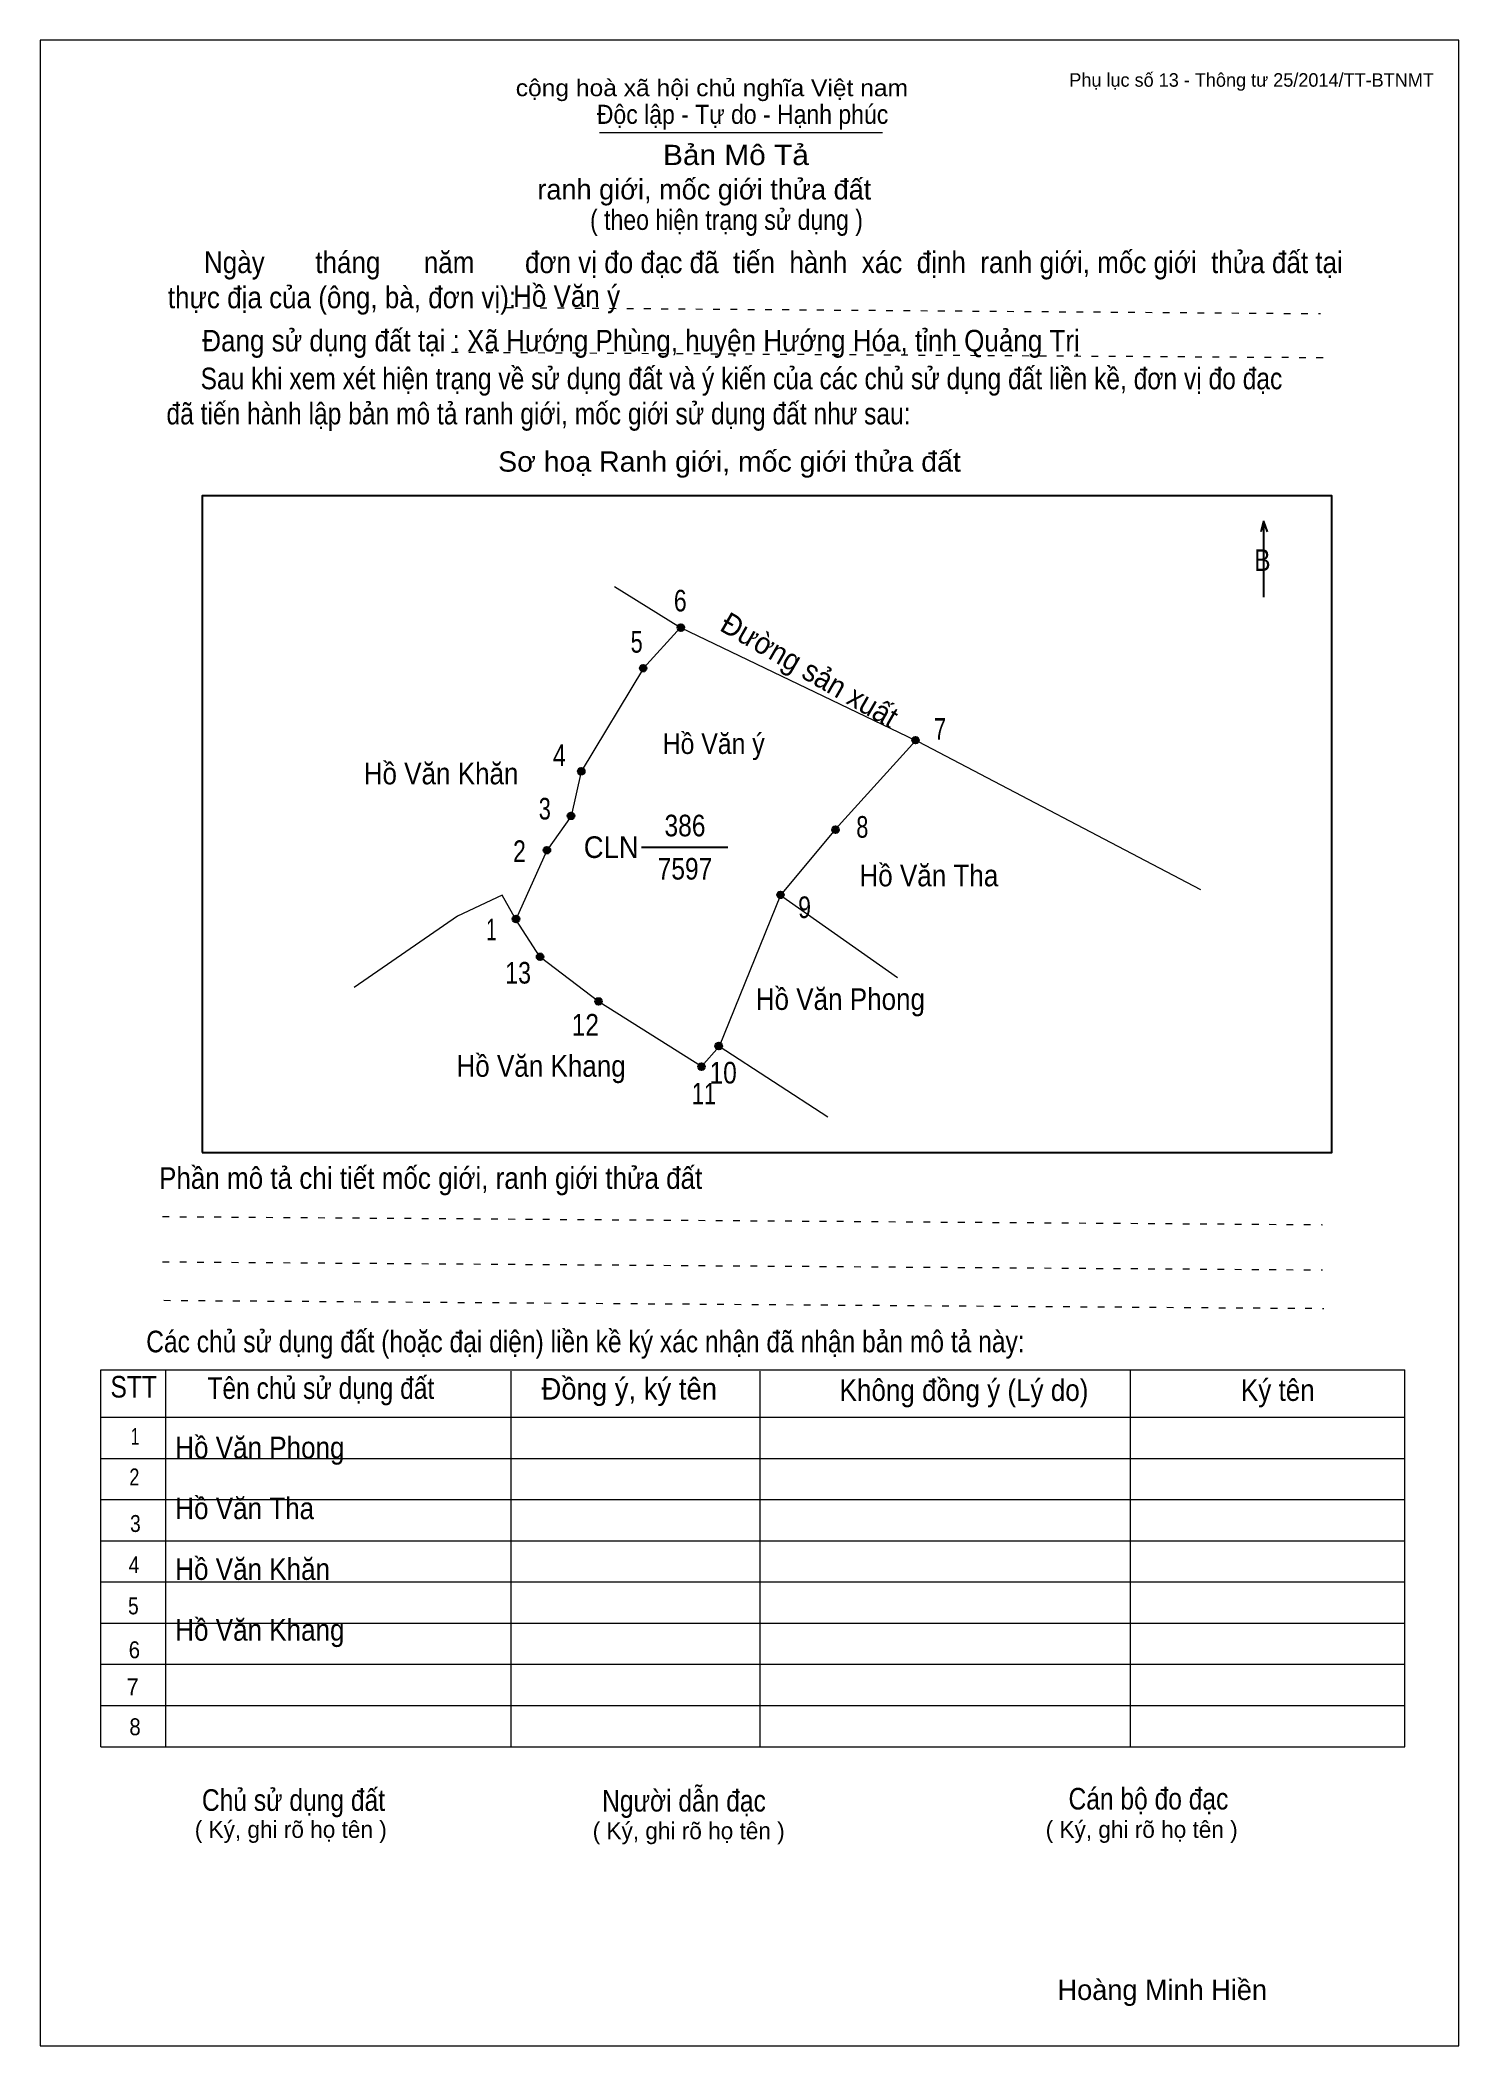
# Model space of a CAD drawing. Header units: centimetres. Extents: x 0 to 21, y 0 to 29.7.
import ezdxf
from ezdxf.enums import TextEntityAlignment as Align

# ---------------------------------------------------------------- set-up
doc = ezdxf.new("R2010")
doc.units = ezdxf.units.CM
doc.header["$LTSCALE"] = 0.13
doc.linetypes.add('DOTTED', pattern=[1.5, 0.3, -1.2])
for name, color, linetype, lineweight in [('1', 7, 'Continuous', 13), ('32', 7, 'Continuous', 25), ('33', 7, 'Continuous', 25), ('61', 7, 'Continuous', 13), ('62', 7, 'Continuous', 13)]:
    doc.layers.add(name, color=color, linetype=linetype, lineweight=lineweight)
for name, color, linetype in [('34', 7, 'Continuous'), ('45', 7, 'Continuous'), ('63', 7, 'Continuous')]:
    doc.layers.add(name, color=color, linetype=linetype)

msp = doc.modelspace()

# ---------------------------------------------------------------- hatches: boundary and pattern name
at = {"layer": '32'}
for points in [[(9.5338, 21, 1), (9.4338, 21, 1)], [(8.9755, 20.3989, 1), (8.8755, 20.3989, 1)], [(13.0066, 19.3341, 1), (12.9066, 19.3341, 1)], [(8.0601, 18.8733, 1), (7.9601, 18.8733, 1)], [(7.9076, 18.2123, 1), (7.8076, 18.2123, 1)], [(11.8232, 18.0088, 1), (11.7232, 18.0088, 1)], [(7.5516, 17.7037, 1), (7.4516, 17.7037, 1)], [(11.0096, 17.0426, 1), (10.9096, 17.0426, 1)], [(7.0939, 16.6867, 1), (6.9939, 16.6867, 1)], [(7.4499, 16.1273, 1), (7.3499, 16.1273, 1)], [(8.3144, 15.4662, 1), (8.2144, 15.4662, 1)], [(10.0942, 14.8051, 1), (9.9942, 14.8051, 1)], [(9.84, 14.5, 1), (9.74, 14.5, 1)]]:
    msp.add_hatch(color=256, dxfattribs=at).paths.add_polyline_path(points)

# ---------------------------------------------------------------- linework, layer by layer
at = {"layer": '1'}
msp.add_lwpolyline([(21, 0), (21, 29.7), (0, 29.7), (0, 0)], close=True, dxfattribs=at)
at = {"layer": '32'}
for centre in [(9.4838, 21), (8.9255, 20.3989), (12.9566, 19.3341), (8.0101, 18.8733), (7.8576, 18.2123), (11.7732, 18.0088), (7.5016, 17.7037), (10.9596, 17.0426), (7.0439, 16.6867), (7.3999, 16.1273), (8.2644, 15.4662), (10.0442, 14.8051), (9.79, 14.5)]:
    msp.add_circle(centre, 0.05, dxfattribs=at)
at = {"layer": '33'}
msp.add_line((8.9, 17.75), (10.18, 17.75), dxfattribs=at)
at = {"layer": '61'}
for p, q in [((8.5, 21.61), (9.48, 21)), ((9.48, 21), (12.96, 19.33)), ((10.96, 17.04), (10.05, 14.8)), ((10.96, 17.04), (12.69, 15.82)), ((11.66, 13.75), (10.05, 14.8))]:
    msp.add_line(p, q, dxfattribs=at)
for points in [[(9.48, 21), (8.93, 20.4), (8.01, 18.87), (7.86, 18.21), (7.5, 17.7), (7.04, 16.68)], [(12.96, 19.33), (11.77, 18.01), (10.96, 17.04)], [(17.18, 17.12), (13, 19.31), (12.96, 19.33)], [(7.04, 16.68), (6.84, 17.04), (6.18, 16.73), (4.65, 15.67)], [(10.05, 14.8), (9.79, 14.5), (8.27, 15.46), (7.4, 16.12), (7.04, 16.68)]]:
    msp.add_lwpolyline(points, dxfattribs=at)
at = {"layer": '62'}
for p, q in [((8.28, 28.33), (12.47, 28.33)), ((0.9, 10.01), (20.2, 10.01)), ((0.9, 4.43), (0.9, 10.01)), ((1.86, 4.43), (1.86, 10.01)), ((6.97, 4.43), (6.97, 9.99)), ((10.66, 4.43), (10.66, 9.99)), ((16.14, 4.43), (16.14, 10.01)), ((20.2, 4.43), (20.2, 10.01)), ((0.9, 9.31), (20.2, 9.31)), ((0.9, 8.7), (20.2, 8.7)), ((0.9, 8.09), (20.2, 8.09)), ((0.9, 7.48), (20.2, 7.48)), ((0.9, 6.87), (20.2, 6.87)), ((0.9, 6.26), (20.2, 6.26)), ((0.9, 5.65), (20.2, 5.65)), ((0.9, 5.04), (20.2, 5.04)), ((0.9, 4.43), (20.2, 4.43))]:
    msp.add_line(p, q, dxfattribs=at)
at = {"layer": '62', "linetype": 'DOTTED'}
for p, q in [((6.89, 25.74), (18.95, 25.65)), ((6.09, 25.08), (19.04, 25)), ((1.81, 12.28), (18.98, 12.16)), ((1.81, 11.61), (18.98, 11.49)), ((1.83, 11.04), (19, 10.92))]:
    msp.add_line(p, q, dxfattribs=at)
at = {"layer": '62', "lineweight": 25}
for p, q in [((18.11, 22.58), (18.11, 21.45)), ((18.11, 22.57), (18.07, 22.42)), ((18.11, 22.57), (18.16, 22.42))]:
    msp.add_line(p, q, dxfattribs=at)
msp.add_lwpolyline([(2.4, 13.23), (19.12, 13.23), (19.12, 22.95), (2.4, 22.95)], close=True, dxfattribs=at)

# ---------------------------------------------------------------- texts
at = {"layer": '32'}
for s, width, p in [('6', 0.8, (9.475, 21.24)), ('5', 0.75, (8.83, 20.63)), ('7', 0.75, (13.32, 19.34)), ('4', 0.8, (7.685, 18.95)), ('3', 0.75, (7.47, 18.16)), ('8', 0.75, (12.17, 17.89)), ('2', 0.8, (7.095, 17.53)), ('9', 0.8, (11.315, 16.7)), ('1', 0.65, (6.68, 16.37)), ('13', 0.8, (7.075, 15.73)), ('12', 0.85, (8.07, 14.96)), ('10', 0.85, (10.11, 14.25)), ('11', 0.75, (9.825, 13.94))]:
    msp.add_text(s, height=0.32, dxfattribs=dict(at, width=width)).set_placement(p, align=Align.CENTER)
at = {"layer": '33', "width": 0.95}
msp.add_text('Đường sản xuất', height=0.3197, rotation=330, dxfattribs=at).set_placement((11.3101, 20.2356), align=Align.CENTER)
at = {"layer": '33'}
for s, width, p in [('Hồ Văn Khăn', 0.9, (5.935, 18.68)), ('386', 0.85, (9.545, 17.91)), ('7597', 0.85, (9.545, 17.27)), ('Hồ Văn Tha', 0.9, (13.155, 17.17)), ('Hồ Văn Phong', 0.9, (11.845, 15.34)), ('Hồ Văn Khang', 0.9, (7.415, 14.35))]:
    msp.add_text(s, height=0.32, dxfattribs=dict(at, width=width)).set_placement(p, align=Align.CENTER)
at = {"layer": '33', "width": 0.95}
msp.add_text('CLN', height=0.32, dxfattribs=at).set_placement((8.86, 17.59), align=Align.RIGHT)
at = {"layer": '34', "width": 0.9}
for s, p in [('Hồ Văn ý', (7, 25.75)), ('Hồ Văn Phong', (2, 8.7)), ('Hồ Văn Tha', (2, 7.8)), ('Hồ Văn Khăn', (2, 6.9)), ('Hồ Văn Khang', (2, 6))]:
    msp.add_text(s, height=0.32, dxfattribs=at).set_placement(p)
at = {"layer": '45', "width": 0.9}
msp.add_text('Hồ Văn ý', height=0.305, dxfattribs=at).set_placement((9.97, 19.13), align=Align.CENTER)
at = {"layer": '62'}
for s, height, width, p in [('cộng hoà xã hội chủ nghĩa Việt nam', 0.2474, 1.1, (7.04, 28.87)), ('Độc lập - Tự do - Hạnh phúc', 0.2828, 0.9, (8.24, 28.46)), ('Bản Mô Tả', 0.3, 1.1, (9.22, 27.85)), ('( theo hiện trạng sử dụng )', 0.3, 0.85, (8.14, 26.89)), ('     Ngày       tháng      năm       đơn vị đo đạc đã  tiến  hành  xác  định  ranh giới, mốc giới  thửa đất tại ', 0.32, 0.9, (1.89, 26.25)), ('thực địa của (ông, bà, đơn vị): ', 0.32, 0.9, (1.89, 25.73)), ('Đang sử dụng đất tại : Xã Hướng Phùng, huyện Hướng Hóa, tỉnh Quảng Trị', 0.32, 0.9, (2.4, 25.09)), ('     Sau khi xem xét hiện trạng về sử dụng đất và ý kiến của các chủ sử dụng đất liền kề, đơn vị đo đạc ', 0.32, 0.85, (1.87, 24.53)), ('đã tiến hành lập bản mô tả ranh giới, mốc giới sử dụng đất như sau:', 0.32, 0.85, (1.87, 24.01)), ('Sơ hoạ Ranh giới, mốc giới thửa đất', 0.3, 1.05, (6.78, 23.31)), ('B', 0.32, 0.85, (17.97, 21.84)), ('Phần mô tả chi tiết mốc giới, ranh giới thửa đất ', 0.32, 0.9, (1.76, 12.69)), ('Các chủ sử dụng đất (hoặc đại diện) liền kề ký xác nhận đã nhận bản mô tả này:', 0.32, 0.85, (1.57, 10.27))]:
    msp.add_text(s, height=height, dxfattribs=dict(at, width=width)).set_placement(p)
msp.add_text('ranh giới, mốc giới thửa đất', height=0.3, dxfattribs=at).set_placement((7.36, 27.34))
for s, height, width, p in [('STT', 0.32, 0.85, (1.385, 9.6)), ('Tên chủ sử dụng đất', 0.32, 0.85, (4.155, 9.58)), ('Đồng ý, ký tên', 0.32, 0.95, (8.72, 9.57)), ('Không đồng ý (Lý do)', 0.32, 0.9, (13.675, 9.55)), ('Ký tên', 0.32, 0.9, (18.32, 9.55)), ('1', 0.25, 0.7, (1.405, 8.9)), ('2', 0.25, 0.8, (1.395, 8.3)), ('3', 0.25, 0.85, (1.41, 7.61)), ('4', 0.25, 0.85, (1.39, 7)), ('5', 0.25, 0.85, (1.38, 6.39)), ('6', 0.25, 0.9, (1.395, 5.74)), ('7', 0.25, 0.95, (1.37, 5.19)), ('8', 0.25, 0.9, (1.405, 4.6)), ('Người dẫn đạc', 0.32, 0.85, (9.53, 3.47)), ('Chủ sử dụng đất', 0.32, 0.85, (3.75, 3.48)), ('Cán bộ đo đạc', 0.32, 0.85, (16.405, 3.5))]:
    msp.add_text(s, height=height, dxfattribs=dict(at, width=width)).set_placement(p, align=Align.CENTER)
for p in [(3.71, 3.08), (9.6, 3.06), (16.305, 3.08)]:
    msp.add_text('( Ký, ghi rõ họ tên )', height=0.25, dxfattribs=at).set_placement(p, align=Align.CENTER)
at = {"layer": '63'}
msp.add_text('Phụ lục số 13 - Thông tư 25/2014/TT-BTNMT', height=0.2, dxfattribs=at).set_placement((20.63, 29.01), align=Align.RIGHT)
msp.add_text('Hoàng Minh Hiền', height=0.3, dxfattribs=at).set_placement((16.61, 0.68), align=Align.CENTER)

doc.saveas('drawing.dxf')
